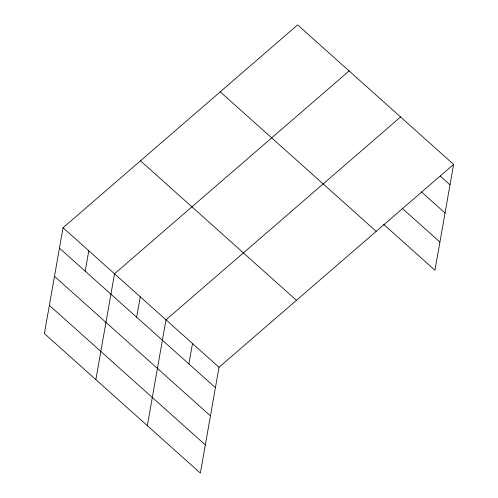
<?xml version="1.0" encoding="UTF-8"?>
<svg xmlns="http://www.w3.org/2000/svg" width="498" height="498" viewBox="0 0 498 498"><rect width="100%" height="100%" fill="white"/><g stroke="black" fill="none" stroke-linecap="round" stroke-linejoin="round"><path stroke-width="0.75" d="M63.053 227.748L44.39 333.579L200.358 473.1L219.02 367.269L453.61 164.421L297.642 24.9L63.053 227.748L219.02 367.269M85.189 271.167L88.787 250.774M95.859 379.625L114.521 273.794L349.11 70.94M136.657 317.214L140.255 296.814M147.333 425.666L165.99 319.834L400.579 116.98M188.91 363.951L192.508 343.552M453.61 164.421L434.947 270.252L383.647 224.361M440.213 176.049L450.011 184.814M421.408 191.867L445.044 213.007M402.452 208.544L439.921 242.059M220.228 91.844L376.195 231.358M140.467 160.81L296.435 300.331M59.455 248.147L215.422 387.668M54.481 276.34L210.455 415.861M49.364 305.386L205.332 444.907"/></g></svg>
